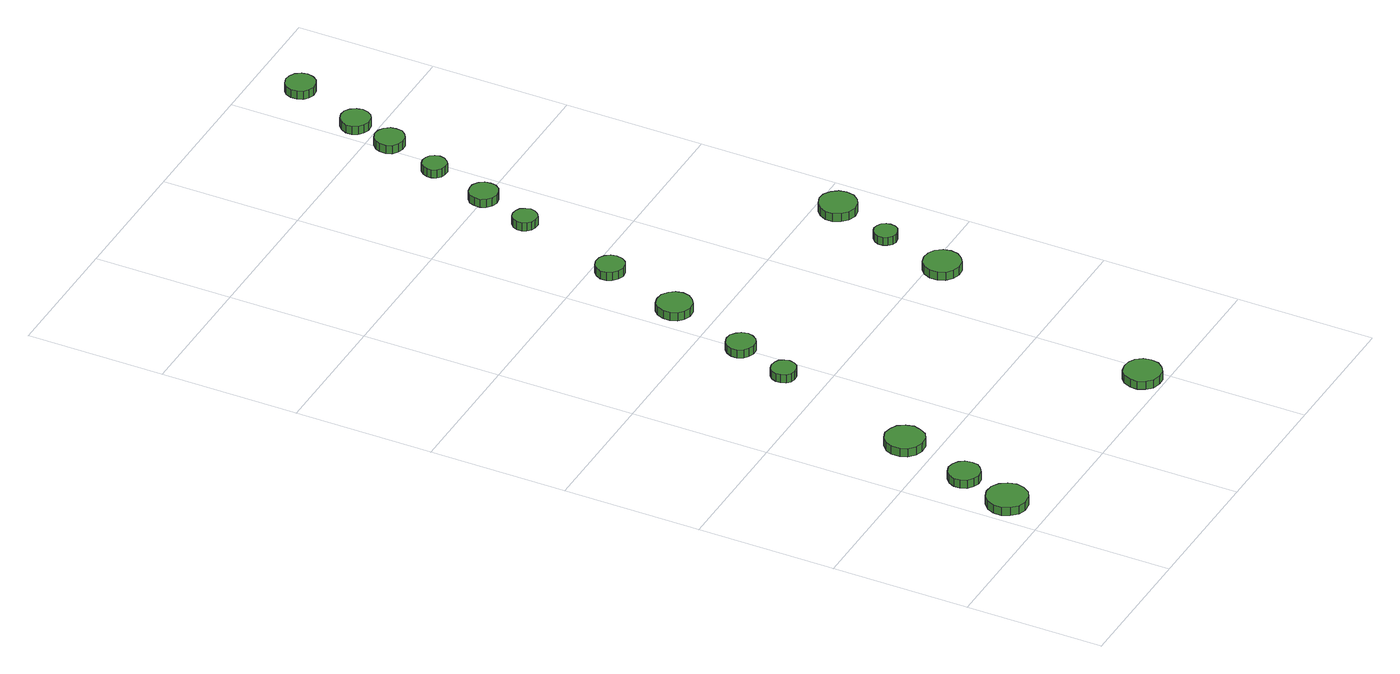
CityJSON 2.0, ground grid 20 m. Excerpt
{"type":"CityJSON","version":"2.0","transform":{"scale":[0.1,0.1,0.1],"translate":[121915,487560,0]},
"CityObjects":{
"tree1":{"type":"SolitaryVegetationObject","attributes":{"function":"something"},"geometry":[{"type":"MultiSurface","lod":"1","boundaries":[[[0,1,2,3,4,5,6,7,8,9,10,11,12,13,14]],[[15,16,17,18,19,20,21,22,23,24,25,26,27,28,29]],[[0,29,28,1]],[[1,28,27,2]],[[2,27,26,3]],[[3,26,25,4]],[[4,25,24,5]],[[5,24,23,6]],[[6,23,22,7]],[[7,22,21,8]],[[8,21,20,9]],[[9,20,19,10]],[[10,19,18,11]],[[11,18,17,12]],[[12,17,16,13]],[[13,16,15,14]],[[14,15,29,0]]]}]},
"tree2":{"type":"SolitaryVegetationObject","attributes":{"function":"something"},"geometry":[{"type":"MultiSurface","lod":"1","boundaries":[[[30,31,32,33,34,35,36,37,38,39,40,41,42,43,44]],[[45,46,47,48,49,50,51,52,53,54,55,56,57,58,59]],[[30,59,58,31]],[[31,58,57,32]],[[32,57,56,33]],[[33,56,55,34]],[[34,55,54,35]],[[35,54,53,36]],[[36,53,52,37]],[[37,52,51,38]],[[38,51,50,39]],[[39,50,49,40]],[[40,49,48,41]],[[41,48,47,42]],[[42,47,46,43]],[[43,46,45,44]],[[44,45,59,30]]]}]},
"tree3":{"type":"SolitaryVegetationObject","attributes":{"function":"something"},"geometry":[{"type":"MultiSurface","lod":"1","boundaries":[[[60,61,62,63,64,65,66,67,68,69,70,71,72,73,74]],[[75,76,77,78,79,80,81,82,83,84,85,86,87,88,89]],[[60,89,88,61]],[[61,88,87,62]],[[62,87,86,63]],[[63,86,85,64]],[[64,85,84,65]],[[65,84,83,66]],[[66,83,82,67]],[[67,82,81,68]],[[68,81,80,69]],[[69,80,79,70]],[[70,79,78,71]],[[71,78,77,72]],[[72,77,76,73]],[[73,76,75,74]],[[74,75,89,60]]]}]},
"tree4":{"type":"SolitaryVegetationObject","attributes":{"function":"something"},"geometry":[{"type":"MultiSurface","lod":"1","boundaries":[[[90,91,92,93,94,95,96,97,98,99,100,101,102,103,104]],[[105,106,107,108,109,110,111,112,113,114,115,116,117,118,119]],[[90,119,118,91]],[[91,118,117,92]],[[92,117,116,93]],[[93,116,115,94]],[[94,115,114,95]],[[95,114,113,96]],[[96,113,112,97]],[[97,112,111,98]],[[98,111,110,99]],[[99,110,109,100]],[[100,109,108,101]],[[101,108,107,102]],[[102,107,106,103]],[[103,106,105,104]],[[104,105,119,90]]]}]},
"tree5":{"type":"SolitaryVegetationObject","attributes":{"function":"something"},"geometry":[{"type":"MultiSurface","lod":"1","boundaries":[[[120,121,122,123,124,125,126,127,128,129,130,131,132,133,134]],[[135,136,137,138,139,140,141,142,143,144,145,146,147,148,149]],[[120,149,148,121]],[[121,148,147,122]],[[122,147,146,123]],[[123,146,145,124]],[[124,145,144,125]],[[125,144,143,126]],[[126,143,142,127]],[[127,142,141,128]],[[128,141,140,129]],[[129,140,139,130]],[[130,139,138,131]],[[131,138,137,132]],[[132,137,136,133]],[[133,136,135,134]],[[134,135,149,120]]]}]},
"tree6":{"type":"SolitaryVegetationObject","attributes":{"function":"something"},"geometry":[{"type":"MultiSurface","lod":"1","boundaries":[[[150,151,152,153,154,155,156,157,158,159,160,161,162,163,164]],[[165,166,167,168,169,170,171,172,173,174,175,176,177,178,179]],[[150,179,178,151]],[[151,178,177,152]],[[152,177,176,153]],[[153,176,175,154]],[[154,175,174,155]],[[155,174,173,156]],[[156,173,172,157]],[[157,172,171,158]],[[158,171,170,159]],[[159,170,169,160]],[[160,169,168,161]],[[161,168,167,162]],[[162,167,166,163]],[[163,166,165,164]],[[164,165,179,150]]]}]},
"tree7":{"type":"SolitaryVegetationObject","attributes":{"function":"something"},"geometry":[{"type":"MultiSurface","lod":"1","boundaries":[[[180,181,182,183,184,185,186,187,188,189,190,191,192,193,194]],[[195,196,197,198,199,200,201,202,203,204,205,206,207,208,209]],[[180,209,208,181]],[[181,208,207,182]],[[182,207,206,183]],[[183,206,205,184]],[[184,205,204,185]],[[185,204,203,186]],[[186,203,202,187]],[[187,202,201,188]],[[188,201,200,189]],[[189,200,199,190]],[[190,199,198,191]],[[191,198,197,192]],[[192,197,196,193]],[[193,196,195,194]],[[194,195,209,180]]]}]},
"tree8":{"type":"SolitaryVegetationObject","attributes":{"function":"something"},"geometry":[{"type":"MultiSurface","lod":"1","boundaries":[[[210,211,212,213,214,215,216,217,218,219,220,221,222,223,224]],[[225,226,227,228,229,230,231,232,233,234,235,236,237,238,239]],[[210,239,238,211]],[[211,238,237,212]],[[212,237,236,213]],[[213,236,235,214]],[[214,235,234,215]],[[215,234,233,216]],[[216,233,232,217]],[[217,232,231,218]],[[218,231,230,219]],[[219,230,229,220]],[[220,229,228,221]],[[221,228,227,222]],[[222,227,226,223]],[[223,226,225,224]],[[224,225,239,210]]]}]},
"tree9":{"type":"SolitaryVegetationObject","attributes":{"function":"something"},"geometry":[{"type":"MultiSurface","lod":"1","boundaries":[[[240,241,242,243,244,245,246,247,248,249,250,251,252,253,254]],[[255,256,257,258,259,260,261,262,263,264,265,266,267,268,269]],[[240,269,268,241]],[[241,268,267,242]],[[242,267,266,243]],[[243,266,265,244]],[[244,265,264,245]],[[245,264,263,246]],[[246,263,262,247]],[[247,262,261,248]],[[248,261,260,249]],[[249,260,259,250]],[[250,259,258,251]],[[251,258,257,252]],[[252,257,256,253]],[[253,256,255,254]],[[254,255,269,240]]]}]},
"tree10":{"type":"SolitaryVegetationObject","attributes":{"function":"something"},"geometry":[{"type":"MultiSurface","lod":"1","boundaries":[[[270,271,272,273,274,275,276,277,278,279,280,281,282,283,284]],[[285,286,287,288,289,290,291,292,293,294,295,296,297,298,299]],[[270,299,298,271]],[[271,298,297,272]],[[272,297,296,273]],[[273,296,295,274]],[[274,295,294,275]],[[275,294,293,276]],[[276,293,292,277]],[[277,292,291,278]],[[278,291,290,279]],[[279,290,289,280]],[[280,289,288,281]],[[281,288,287,282]],[[282,287,286,283]],[[283,286,285,284]],[[284,285,299,270]]]}]},
"tree11":{"type":"SolitaryVegetationObject","attributes":{"function":"something"},"geometry":[{"type":"MultiSurface","lod":"1","boundaries":[[[300,301,302,303,304,305,306,307,308,309,310,311,312,313,314]],[[315,316,317,318,319,320,321,322,323,324,325,326,327,328,329]],[[300,329,328,301]],[[301,328,327,302]],[[302,327,326,303]],[[303,326,325,304]],[[304,325,324,305]],[[305,324,323,306]],[[306,323,322,307]],[[307,322,321,308]],[[308,321,320,309]],[[309,320,319,310]],[[310,319,318,311]],[[311,318,317,312]],[[312,317,316,313]],[[313,316,315,314]],[[314,315,329,300]]]}]},
"tree12":{"type":"SolitaryVegetationObject","attributes":{"function":"something"},"geometry":[{"type":"MultiSurface","lod":"1","boundaries":[[[330,331,332,333,334,335,336,337,338,339,340,341,342,343,344]],[[345,346,347,348,349,350,351,352,353,354,355,356,357,358,359]],[[330,359,358,331]],[[331,358,357,332]],[[332,357,356,333]],[[333,356,355,334]],[[334,355,354,335]],[[335,354,353,336]],[[336,353,352,337]],[[337,352,351,338]],[[338,351,350,339]],[[339,350,349,340]],[[340,349,348,341]],[[341,348,347,342]],[[342,347,346,343]],[[343,346,345,344]],[[344,345,359,330]]]}]},
"tree13":{"type":"SolitaryVegetationObject","attributes":{"function":"something"},"geometry":[{"type":"MultiSurface","lod":"1","boundaries":[[[360,361,362,363,364,365,366,367,368,369,370,371,372,373,374]],[[375,376,377,378,379,380,381,382,383,384,385,386,387,388,389]],[[360,389,388,361]],[[361,388,387,362]],[[362,387,386,363]],[[363,386,385,364]],[[364,385,384,365]],[[365,384,383,366]],[[366,383,382,367]],[[367,382,381,368]],[[368,381,380,369]],[[369,380,379,370]],[[370,379,378,371]],[[371,378,377,372]],[[372,377,376,373]],[[373,376,375,374]],[[374,375,389,360]]]}]},
"tree14":{"type":"SolitaryVegetationObject","attributes":{"function":"something"},"geometry":[{"type":"MultiSurface","lod":"1","boundaries":[[[390,391,392,393,394,395,396,397,398,399,400,401,402,403,404]],[[405,406,407,408,409,410,411,412,413,414,415,416,417,418,419]],[[390,419,418,391]],[[391,418,417,392]],[[392,417,416,393]],[[393,416,415,394]],[[394,415,414,395]],[[395,414,413,396]],[[396,413,412,397]],[[397,412,411,398]],[[398,411,410,399]],[[399,410,409,400]],[[400,409,408,401]],[[401,408,407,402]],[[402,407,406,403]],[[403,406,405,404]],[[404,405,419,390]]]}]},
"tree15":{"type":"SolitaryVegetationObject","attributes":{"function":"something"},"geometry":[{"type":"MultiSurface","lod":"1","boundaries":[[[420,421,422,423,424,425,426,427,428,429,430,431,432,433,434]],[[435,436,437,438,439,440,441,442,443,444,445,446,447,448,449]],[[420,449,448,421]],[[421,448,447,422]],[[422,447,446,423]],[[423,446,445,424]],[[424,445,444,425]],[[425,444,443,426]],[[426,443,442,427]],[[427,442,441,428]],[[428,441,440,429]],[[429,440,439,430]],[[430,439,438,431]],[[431,438,437,432]],[[432,437,436,433]],[[433,436,435,434]],[[434,435,449,420]]]}]},
"tree16":{"type":"SolitaryVegetationObject","attributes":{"function":"something"},"geometry":[{"type":"MultiSurface","lod":"1","boundaries":[[[450,451,452,453,454,455,456,457,458,459,460,461,462,463,464]],[[465,466,467,468,469,470,471,472,473,474,475,476,477,478,479]],[[450,479,478,451]],[[451,478,477,452]],[[452,477,476,453]],[[453,476,475,454]],[[454,475,474,455]],[[455,474,473,456]],[[456,473,472,457]],[[457,472,471,458]],[[458,471,470,459]],[[459,470,469,460]],[[460,469,468,461]],[[461,468,467,462]],[[462,467,466,463]],[[463,466,465,464]],[[464,465,479,450]]]}]},
"tree17":{"type":"SolitaryVegetationObject","attributes":{"function":"something"},"geometry":[{"type":"MultiSurface","lod":"1","boundaries":[[[480,481,482,483,484,485,486,487,488,489,490,491,492,493,494]],[[495,496,497,498,499,500,501,502,503,504,505,506,507,508,509]],[[480,509,508,481]],[[481,508,507,482]],[[482,507,506,483]],[[483,506,505,484]],[[484,505,504,485]],[[485,504,503,486]],[[486,503,502,487]],[[487,502,501,488]],[[488,501,500,489]],[[489,500,499,490]],[[490,499,498,491]],[[491,498,497,492]],[[492,497,496,493]],[[493,496,495,494]],[[494,495,509,480]]]}]}
},
"vertices":[
[68,61,16],[65,73,16],[58,83,16],[48,89,16],[35,90,16],[24,86,16],[15,78,16],[10,67,16],[10,55,16],[15,44,16],[24,35,16],[35,32,16],[48,33,16],[58,39,16],[65,49,16],[65,49,3],[58,39,3],[48,33,3],[35,32,3],[24,35,3],[15,44,3],[10,55,3],[10,67,3],[15,78,3],[24,86,3],[35,90,3],[48,89,3],[58,83,3],[65,73,3],[68,61,3],
[86,137,16],[85,147,16],[79,154,16],[71,159,16],[62,160,16],[53,157,16],[46,151,16],[42,142,16],[42,133,16],[46,124,16],[53,118,16],[62,115,16],[71,116,16],[79,121,16],[85,128,16],[85,128,3],[79,121,3],[71,116,3],[62,115,3],[53,118,3],[46,124,3],[42,133,3],[42,142,3],[46,151,3],[53,157,3],[62,160,3],[71,159,3],[79,154,3],[85,147,3],[86,137,3],
[125,243,17],[122,254,17],[116,264,17],[106,269,17],[94,271,17],[83,267,17],[74,259,17],[70,249,17],[70,237,17],[74,227,17],[83,219,17],[94,215,17],[106,216,17],[116,222,17],[122,232,17],[122,232,4],[116,222,4],[106,216,4],[94,215,4],[83,219,4],[74,227,4],[70,237,4],[70,249,4],[74,259,4],[83,267,4],[94,271,4],[106,269,4],[116,264,4],[122,254,4],[125,243,4],
[189,461,15],[187,468,15],[183,474,15],[177,477,15],[169,478,15],[162,476,15],[157,471,15],[154,464,15],[154,457,15],[157,450,15],[162,445,15],[169,443,15],[177,444,15],[183,447,15],[187,453,15],[187,453,2],[183,447,2],[177,444,2],[169,443,2],[162,445,2],[157,450,2],[154,457,2],[154,464,2],[157,471,2],[162,476,2],[169,478,2],[177,477,2],[183,474,2],[187,468,2],[189,461,2],
[219,538,16],[217,547,16],[212,553,16],[205,558,16],[196,559,16],[188,556,16],[182,550,16],[178,542,16],[178,534,16],[182,526,16],[188,521,16],[196,518,16],[205,519,16],[212,523,16],[217,530,16],[217,530,3],[212,523,3],[205,519,3],[196,518,3],[188,521,3],[182,526,3],[178,534,3],[178,542,3],[182,550,3],[188,556,3],[196,559,3],[205,558,3],[212,553,3],[217,547,3],[219,538,3],
[406,31,16],[404,42,16],[397,51,16],[388,56,16],[377,57,16],[366,54,16],[358,47,16],[353,36,16],[353,25,16],[358,15,16],[366,7,16],[377,4,16],[388,5,16],[397,11,16],[404,20,16],[404,20,3],[397,11,3],[388,5,3],[377,4,3],[366,7,3],[358,15,3],[353,25,3],[353,36,3],[358,47,3],[366,54,3],[377,57,3],[388,56,3],[397,51,3],[404,42,3],[406,31,3],
[263,657,17],[261,667,17],[255,675,17],[246,681,17],[235,682,17],[225,679,17],[218,672,17],[214,662,17],[214,652,17],[218,642,17],[225,636,17],[235,632,17],[246,633,17],[255,639,17],[261,647,17],[261,647,4],[255,639,4],[246,633,4],[235,632,4],[225,636,4],[218,642,4],[214,652,4],[214,662,4],[218,672,4],[225,679,4],[235,682,4],[246,681,4],[255,675,4],[261,667,4],[263,657,4],
[301,775,16],[299,783,16],[294,790,16],[287,794,16],[278,795,16],[270,792,16],[264,787,16],[260,779,16],[260,770,16],[264,763,16],[270,757,16],[278,754,16],[287,755,16],[294,759,16],[299,766,16],[299,766,3],[294,759,3],[287,755,3],[278,754,3],[270,757,3],[264,763,3],[260,770,3],[260,779,3],[264,787,3],[270,792,3],[278,795,3],[287,794,3],[294,790,3],[299,783,3],[301,775,3],
[512,383,16],[510,394,16],[503,403,16],[494,408,16],[483,409,16],[472,406,16],[464,399,16],[459,388,16],[459,377,16],[464,367,16],[472,360,16],[483,356,16],[494,357,16],[503,363,16],[510,372,16],[510,372,3],[503,363,3],[494,357,3],[483,356,3],[472,360,3],[464,367,3],[459,377,3],[459,388,3],[464,399,3],[472,406,3],[483,409,3],[494,408,3],[503,403,3],[510,394,3],[512,383,3],
[348,927,15],[346,934,15],[342,940,15],[336,943,15],[328,944,15],[322,942,15],[316,937,15],[313,930,15],[313,923,15],[316,917,15],[322,912,15],[328,910,15],[336,910,15],[342,914,15],[346,920,15],[346,920,2],[342,914,2],[336,910,2],[328,910,2],[322,912,2],[316,917,2],[313,923,2],[313,930,2],[316,937,2],[322,942,2],[328,944,2],[336,943,2],[342,940,2],[346,934,2],[348,927,2],
[376,1001,16],[375,1009,16],[370,1016,16],[362,1021,16],[354,1021,16],[346,1019,16],[339,1013,16],[336,1005,16],[336,997,16],[339,989,16],[346,983,16],[354,981,16],[362,982,16],[370,986,16],[375,993,16],[375,993,3],[370,986,3],[362,982,3],[354,981,3],[346,983,3],[339,989,3],[336,997,3],[336,1005,3],[339,1013,3],[346,1019,3],[354,1021,3],[362,1021,3],[370,1016,3],[375,1009,3],[376,1001,3],
[532,483,15],[531,489,15],[527,495,15],[521,498,15],[514,499,15],[508,497,15],[503,492,15],[500,486,15],[500,479,15],[503,473,15],[508,468,15],[514,466,15],[521,467,15],[527,470,15],[531,476,15],[531,476,2],[527,470,2],[521,467,2],[514,466,2],[508,468,2],[503,473,2],[500,479,2],[500,486,2],[503,492,2],[508,497,2],[514,499,2],[521,498,2],[527,495,2],[531,489,2],[532,483,2],
[402,1089,16],[400,1096,16],[396,1102,16],[390,1105,16],[383,1106,16],[376,1104,16],[371,1099,16],[368,1092,16],[368,1085,16],[371,1079,16],[376,1074,16],[383,1072,16],[390,1072,16],[396,1076,16],[400,1082,16],[400,1082,3],[396,1076,3],[390,1072,3],[383,1072,3],[376,1074,3],[371,1079,3],[368,1085,3],[368,1092,3],[371,1099,3],[376,1104,3],[383,1106,3],[390,1105,3],[396,1102,3],[400,1096,3],[402,1089,3],
[571,568,16],[569,579,16],[562,588,16],[553,594,16],[542,595,16],[531,591,16],[523,584,16],[518,574,16],[518,563,16],[523,552,16],[531,545,16],[542,541,16],[553,543,16],[562,548,16],[569,557,16],[569,557,3],[562,548,3],[553,543,3],[542,541,3],[531,545,3],[523,552,3],[518,563,3],[518,574,3],[523,584,3],[531,591,3],[542,595,3],[553,594,3],[562,588,3],[569,579,3],[571,568,3],
[431,1169,17],[430,1177,17],[424,1185,17],[417,1189,17],[408,1190,17],[400,1187,17],[393,1181,17],[390,1173,17],[390,1164,17],[393,1156,17],[400,1151,17],[408,1148,17],[417,1149,17],[424,1153,17],[430,1160,17],[430,1160,4],[424,1153,4],[417,1149,4],[408,1148,4],[400,1151,4],[393,1156,4],[390,1164,4],[390,1173,4],[393,1181,4],[400,1187,4],[408,1190,4],[417,1189,4],[424,1185,4],[430,1177,4],[431,1169,4],
[452,1230,16],[450,1238,16],[445,1246,16],[438,1250,16],[429,1251,16],[420,1248,16],[414,1242,16],[410,1234,16],[410,1225,16],[414,1217,16],[420,1212,16],[429,1209,16],[438,1210,16],[445,1214,16],[450,1221,16],[450,1221,3],[445,1214,3],[438,1210,3],[429,1209,3],[420,1212,3],[414,1217,3],[410,1225,3],[410,1234,3],[414,1242,3],[420,1248,3],[429,1251,3],[438,1250,3],[445,1246,3],[450,1238,3],[452,1230,3],
[490,1331,18],[488,1339,18],[483,1347,18],[475,1351,18],[466,1352,18],[458,1349,18],[451,1343,18],[448,1335,18],[448,1326,18],[451,1318,18],[458,1313,18],[466,1310,18],[475,1311,18],[483,1315,18],[488,1322,18],[488,1322,5],[483,1315,5],[475,1311,5],[466,1310,5],[458,1313,5],[451,1318,5],[448,1326,5],[448,1335,5],[451,1343,5],[458,1349,5],[466,1352,5],[475,1351,5],[483,1347,5],[488,1339,5],[490,1331,5]
]}
